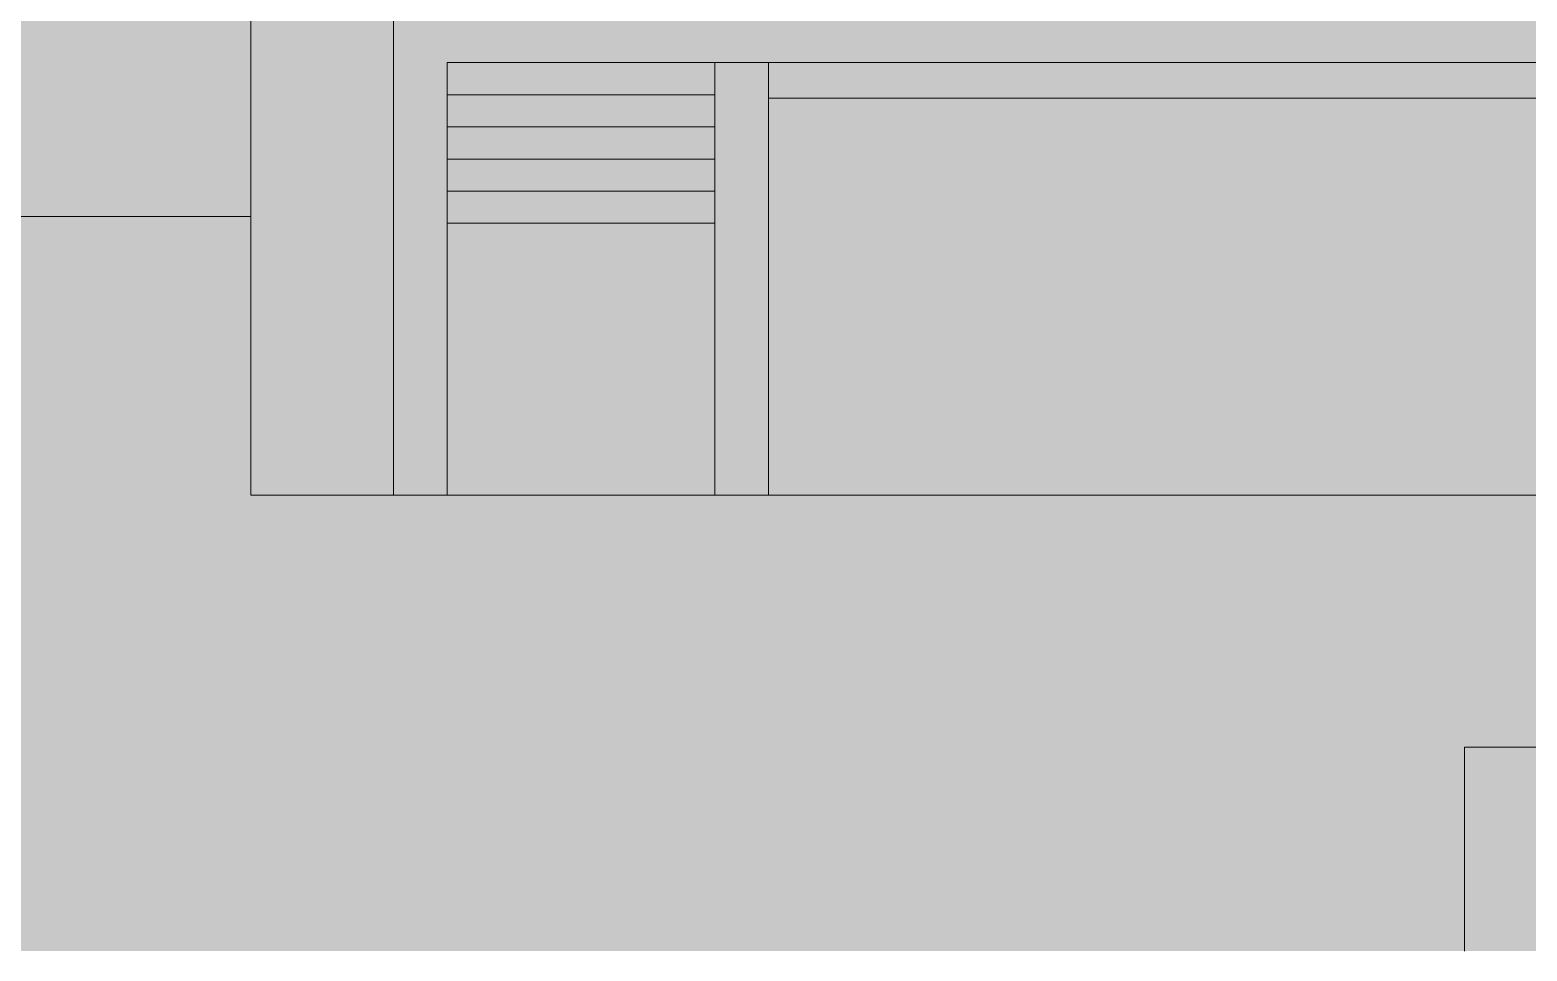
# Model space of a CAD drawing. Header units: centimetres. Extents: x -4381 to 5639, y -3920 to 4826.
# Drawn here: x 109.24 to 117.63, y 23.63 to 28.79 of the extents above; entities that cross this region are included whole.
import ezdxf
from ezdxf.xclip import XClip

# ---------------------------------------------------------------- set-up
doc = ezdxf.new("R2010")
doc.units = ezdxf.units.CM
doc.header["$MEASUREMENT"] = 0
doc.header["$XCLIPFRAME"] = 0
doc.set_wipeout_variables(frame=1)
doc.linetypes.add('Wipeout_Contour', pattern=[100, 0, -100])
for name, color, linetype, lineweight in [('0_Pen_No__1', 7, 'Continuous', 5), ('Dalles_Pen_No__1', 7, 'Continuous', 5), ('Mur de clôture_Pen_No__1', 7, 'Continuous', 5), ('Structural - Bearing_Pen_No__1', 7, 'Continuous', 5)]:
    doc.layers.add(name, color=color, linetype=linetype, lineweight=lineweight)
for name, color, linetype in [('Dalles', 7, 'Continuous'), ('Drawing & Figure', 7, 'Continuous'), ('Mur de clôture', 7, 'Continuous'), ('Structural - Bearing', 7, 'Continuous')]:
    doc.layers.add(name, color=color, linetype=linetype)
for name, color, linetype, lineweight, true_color in [('Dalles_Pen_No__178', 7, 'Continuous', 5, 0xbda888), ('Mur de clôture_Pen_No__178', 7, 'Continuous', 5, 0xbda888), ('Structural - Bearing_Pen_No__178', 7, 'Continuous', 5, 0xbda888)]:
    doc.layers.add(name, color=color, linetype=linetype, lineweight=lineweight, true_color=true_color)

# ---------------------------------------------------------------- blocks, each defined once
blk = doc.blocks.new('Drawing_12_12', base_point=(564.4384, 32.2036))
at = {"color": 254, "linetype": 'Wipeout_Contour', "lineweight": 0, "ltscale": 459.011274}
blk.add_wipeout([(111.5797, 28.6036), (111.2797, 28.6036), (111.2797, 26.1802), (111.5797, 26.1802)], dxfattribs=at).dxf.layer = 'Structural - Bearing'
at = {"color": 254, "linetype": 'Wipeout_Contour', "lineweight": 0, "ltscale": 466.00606}
blk.add_wipeout([(113.3797, 28.6036), (113.0797, 28.6036), (113.0797, 26.1802), (113.3797, 26.1802)], dxfattribs=at).dxf.layer = 'Structural - Bearing'
at = {"layer": 'Structural - Bearing_Pen_No__178', "linetype": 'Continuous', "ltscale": 10}
for points in [[(111.5797, 28.6036), (111.2797, 28.6036), (111.2797, 26.1802), (111.5797, 26.1802)], [(113.3797, 28.6036), (113.0797, 28.6036), (113.0797, 26.1802), (113.3797, 26.1802)]]:
    blk.add_hatch(color=256, dxfattribs=at).paths.add_polyline_path(points)
at = {"color": 254, "linetype": 'Wipeout_Contour', "lineweight": 0, "ltscale": 1201.533047}
blk.add_wipeout([(113.3797, 27.7036), (113.3797, 26.1802), (122.1297, 26.1802), (122.1297, 28.6036), (121.3797, 28.6036), (121.3797, 28.4036), (113.3797, 28.4036), (113.3797, 28.0636), (113.3797, 28.0036), (113.3797, 27.8836)], dxfattribs=at).dxf.layer = 'Structural - Bearing'
at = {"color": 254, "linetype": 'Wipeout_Contour', "lineweight": 0, "ltscale": 462.070276}
blk.add_wipeout([(111.5797, 27.7036), (111.5797, 26.1802), (113.0797, 26.1802), (113.0797, 27.7036)], dxfattribs=at).dxf.layer = 'Structural - Bearing'
at = {"layer": 'Structural - Bearing_Pen_No__178', "linetype": 'Continuous', "ltscale": 10}
for points in [[(113.3797, 27.7036), (113.3797, 26.1802), (122.1297, 26.1802), (122.1297, 28.6036), (121.3797, 28.6036), (121.3797, 28.4036), (113.3797, 28.4036), (113.3797, 28.0636), (113.3797, 28.0036), (113.3797, 27.8836)], [(111.5797, 27.7036), (111.5797, 26.1802), (113.0797, 26.1802), (113.0797, 27.7036)]]:
    blk.add_hatch(color=256, dxfattribs=at).paths.add_polyline_path(points)
at = {"color": 254, "linetype": 'Wipeout_Contour', "lineweight": 0, "ltscale": 526.47688}
blk.add_wipeout([(111.2797, 28.9036), (111.2797, 28.6036), (145.5167, 28.6036), (145.5167, 28.9036)], dxfattribs=at).dxf.layer = 'Dalles'
at = {"color": 254, "linetype": 'Wipeout_Contour', "lineweight": 0, "ltscale": 462.869928}
blk.add_wipeout([(111.5797, 27.8836), (111.5797, 27.7036), (113.0797, 27.7036), (113.0797, 27.8836)], dxfattribs=at).dxf.layer = 'Dalles'
at = {"layer": 'Dalles_Pen_No__178', "linetype": 'Continuous', "ltscale": 10}
for points in [[(111.2797, 28.9036), (111.2797, 28.6036), (145.5167, 28.6036), (145.5167, 28.9036)], [(111.5797, 27.8836), (111.5797, 27.7036), (113.0797, 27.7036), (113.0797, 27.8836)]]:
    blk.add_hatch(color=256, dxfattribs=at).paths.add_polyline_path(points)
at = {"color": 254, "linetype": 'Wipeout_Contour', "lineweight": 0, "ltscale": 483.167135}
blk.add_wipeout([(113.3797, 28.6036), (113.3797, 28.4036), (121.3797, 28.4036), (121.3797, 28.6036)], dxfattribs=at).dxf.layer = 'Dalles'
at = {"color": 254, "linetype": 'Wipeout_Contour', "lineweight": 0, "ltscale": 463.043376}
blk.add_wipeout([(111.5797, 28.0636), (111.5797, 27.8836), (113.0797, 27.8836), (113.0797, 28.0636)], dxfattribs=at).dxf.layer = 'Dalles'
at = {"color": 254, "linetype": 'Wipeout_Contour', "lineweight": 0, "ltscale": 687.030275}
blk.add_wipeout([(111.2797, 30.9002), (110.4797, 30.9002), (110.4797, 26.1802), (111.2797, 26.1802), (111.2797, 28.7236), (111.2797, 28.9036)], dxfattribs=at).dxf.layer = 'Structural - Bearing'
at = {"layer": 'Dalles_Pen_No__178', "linetype": 'Continuous', "ltscale": 10}
for points in [[(113.3797, 28.6036), (113.3797, 28.4036), (121.3797, 28.4036), (121.3797, 28.6036)], [(111.5797, 28.0636), (111.5797, 27.8836), (113.0797, 27.8836), (113.0797, 28.0636)]]:
    blk.add_hatch(color=256, dxfattribs=at).paths.add_polyline_path(points)
at = {"layer": 'Structural - Bearing_Pen_No__178', "linetype": 'Continuous', "ltscale": 10}
blk.add_hatch(color=256, dxfattribs=at).paths.add_polyline_path([(111.2797, 30.9002), (110.4797, 30.9002), (110.4797, 26.1802), (111.2797, 26.1802), (111.2797, 28.7236), (111.2797, 28.9036)])
at = {"layer": 'Dalles_Pen_No__1', "linetype": 'Continuous', "ltscale": 10}
for p, q in [((111.2797, 28.9036), (111.2797, 28.6036)), ((113.3797, 28.6036), (113.3797, 28.4036)), ((113.0797, 27.8836), (111.5797, 27.8836))]:
    blk.add_line(p, q, dxfattribs=at)
at = {"color": 254, "linetype": 'Wipeout_Contour', "lineweight": 0, "ltscale": 463.217878}
blk.add_wipeout([(111.5797, 28.2436), (111.5797, 28.0636), (113.0797, 28.0636), (113.0797, 28.2436)], dxfattribs=at).dxf.layer = 'Dalles'
at = {"color": 254, "linetype": 'Wipeout_Contour', "lineweight": 0, "ltscale": 761.652181}
blk.add_wipeout([(117.2797, 26.1802), (117.2797, 24.7674), (129.7811, 24.7674), (129.7811, 28.6036), (125.5297, 28.6036), (125.5297, 26.1802)], dxfattribs=at).dxf.layer = 'Mur de clôture'
at = {"layer": 'Dalles_Pen_No__178', "linetype": 'Continuous', "ltscale": 10}
blk.add_hatch(color=256, dxfattribs=at).paths.add_polyline_path([(111.5797, 28.2436), (111.5797, 28.0636), (113.0797, 28.0636), (113.0797, 28.2436)])
at = {"layer": 'Mur de clôture_Pen_No__178', "linetype": 'Continuous', "ltscale": 10}
blk.add_hatch(color=256, dxfattribs=at).paths.add_polyline_path([(117.2797, 26.1802), (117.2797, 24.7674), (129.7811, 24.7674), (129.7811, 28.6036), (125.5297, 28.6036), (125.5297, 26.1802)])
at = {"layer": 'Dalles_Pen_No__1', "linetype": 'Continuous', "ltscale": 10}
for p, q in [((121.3797, 28.4036), (113.3797, 28.4036)), ((113.0797, 28.0636), (111.5797, 28.0636))]:
    blk.add_line(p, q, dxfattribs=at)
at = {"color": 254, "linetype": 'Wipeout_Contour', "lineweight": 0, "ltscale": 463.393434}
blk.add_wipeout([(111.5797, 28.4236), (111.5797, 28.2436), (113.0797, 28.2436), (113.0797, 28.4236)], dxfattribs=at).dxf.layer = 'Dalles'
at = {"color": 254, "linetype": 'Wipeout_Contour', "lineweight": 0, "ltscale": 1338.566712}
blk.add_wipeout([(105.1865, 25.7036), (105.1735, 25.7036), (105.1735, 23.6254), (117.2797, 23.6254), (117.2797, 26.1802), (110.4797, 26.1802), (110.4797, 27.742), (105.2231, 27.742), (105.2231, 27.5036), (105.2187, 27.5036), (105.2187, 26.942), (105.1865, 26.942)], dxfattribs=at).dxf.layer = 'Mur de clôture'
at = {"layer": 'Dalles_Pen_No__178', "linetype": 'Continuous', "ltscale": 10}
blk.add_hatch(color=256, dxfattribs=at).paths.add_polyline_path([(111.5797, 28.4236), (111.5797, 28.2436), (113.0797, 28.2436), (113.0797, 28.4236)])
at = {"layer": 'Mur de clôture_Pen_No__178', "linetype": 'Continuous', "ltscale": 10}
blk.add_hatch(color=256, dxfattribs=at).paths.add_polyline_path([(105.1865, 25.7036), (105.1735, 25.7036), (105.1735, 23.6254), (117.2797, 23.6254), (117.2797, 26.1802), (110.4797, 26.1802), (110.4797, 27.742), (105.2231, 27.742), (105.2231, 27.5036), (105.2187, 27.5036), (105.2187, 26.942), (105.1865, 26.942)])
at = {"layer": 'Dalles_Pen_No__1', "linetype": 'Continuous', "ltscale": 10}
for p, q in [((113.0797, 28.2436), (111.5797, 28.2436)), ((113.0797, 27.7036), (111.5797, 27.7036))]:
    blk.add_line(p, q, dxfattribs=at)
at = {"layer": 'Mur de clôture_Pen_No__1', "linetype": 'Continuous', "ltscale": 10}
for p, q in [((110.4797, 27.742), (105.2231, 27.742)), ((129.7811, 24.7674), (117.2797, 24.7674)), ((117.2797, 23.6254), (117.2797, 24.7674))]:
    blk.add_line(p, q, dxfattribs=at)
at = {"layer": 'Structural - Bearing_Pen_No__1', "linetype": 'Continuous', "ltscale": 10}
for p, q in [((110.4797, 30.9002), (110.4797, 26.1802)), ((111.2797, 26.1802), (111.2797, 28.6036)), ((113.3797, 28.4036), (113.3797, 26.1802)), ((111.2797, 26.1802), (110.4797, 26.1802)), ((111.5797, 26.1802), (111.2797, 26.1802)), ((113.0797, 26.1802), (111.5797, 26.1802)), ((113.3797, 26.1802), (113.0797, 26.1802)), ((122.1297, 26.1802), (113.3797, 26.1802))]:
    blk.add_line(p, q, dxfattribs=at)
at = {"color": 254, "linetype": 'Wipeout_Contour', "lineweight": 0, "ltscale": 463.570041}
blk.add_wipeout([(111.5797, 28.6036), (111.5797, 28.4236), (113.0797, 28.4236), (113.0797, 28.6036)], dxfattribs=at).dxf.layer = 'Dalles'
at = {"layer": '0_Pen_No__1', "linetype": 'Continuous', "lineweight": 0, "ltscale": 10, "true_color": 0x000000}
blk.add_hatch(color=18, dxfattribs=at).paths.add_polyline_path([(101.4427, 23.6254), (149.8555, 23.6254), (149.8555, 33.2657), (149.6465, 33.2293), (147.352, 33.3407), (145.8167, 33.4036), (145.8167, 29.4613), (145.5167, 29.1613), (145.5167, 33.8422), (144.6021, 33.4731), (143.9824, 33.1397), (142.0701, 32.7016), (140.0959, 32.5109), (137.6797, 32.2036), (137.6797, 32.142), (111.0333, 32.142), (109.0333, 32.142), (105.2231, 32.3172), (105.2247, 29.4616), (104.9231, 29.16), (104.9231, 32.3177), (101.4427, 32.1658)])
at = {"layer": 'Dalles_Pen_No__178', "linetype": 'Continuous', "ltscale": 10}
blk.add_hatch(color=256, dxfattribs=at).paths.add_polyline_path([(111.5797, 28.6036), (111.5797, 28.4236), (113.0797, 28.4236), (113.0797, 28.6036)])
at = {"layer": 'Dalles_Pen_No__1', "linetype": 'Continuous', "ltscale": 10}
for p, q in [((145.5167, 28.6036), (111.5797, 28.6036)), ((113.0797, 28.4236), (111.5797, 28.4236))]:
    blk.add_line(p, q, dxfattribs=at)
at = {"layer": 'Structural - Bearing_Pen_No__1', "linetype": 'Continuous', "ltscale": 10}
for p, q in [((111.5797, 28.6036), (111.5797, 26.1802)), ((113.0797, 26.1802), (113.0797, 28.6036))]:
    blk.add_line(p, q, dxfattribs=at)

msp = doc.modelspace()

# ---------------------------------------------------------------- block references
at = {"layer": 'Drawing & Figure', "color": 151, "linetype": 'Continuous', "lineweight": 5, "ltscale": 10, "true_color": 0x80c2ff}
ref = msp.add_blockref('Drawing_12_12', (564.43842, 32.20361), dxfattribs=at)
XClip(ref).set_block_clipping_path([(101.4426918859, 23.6253966175), (149.8554874385, 45.1170657245)])

doc.saveas('drawing.dxf')
